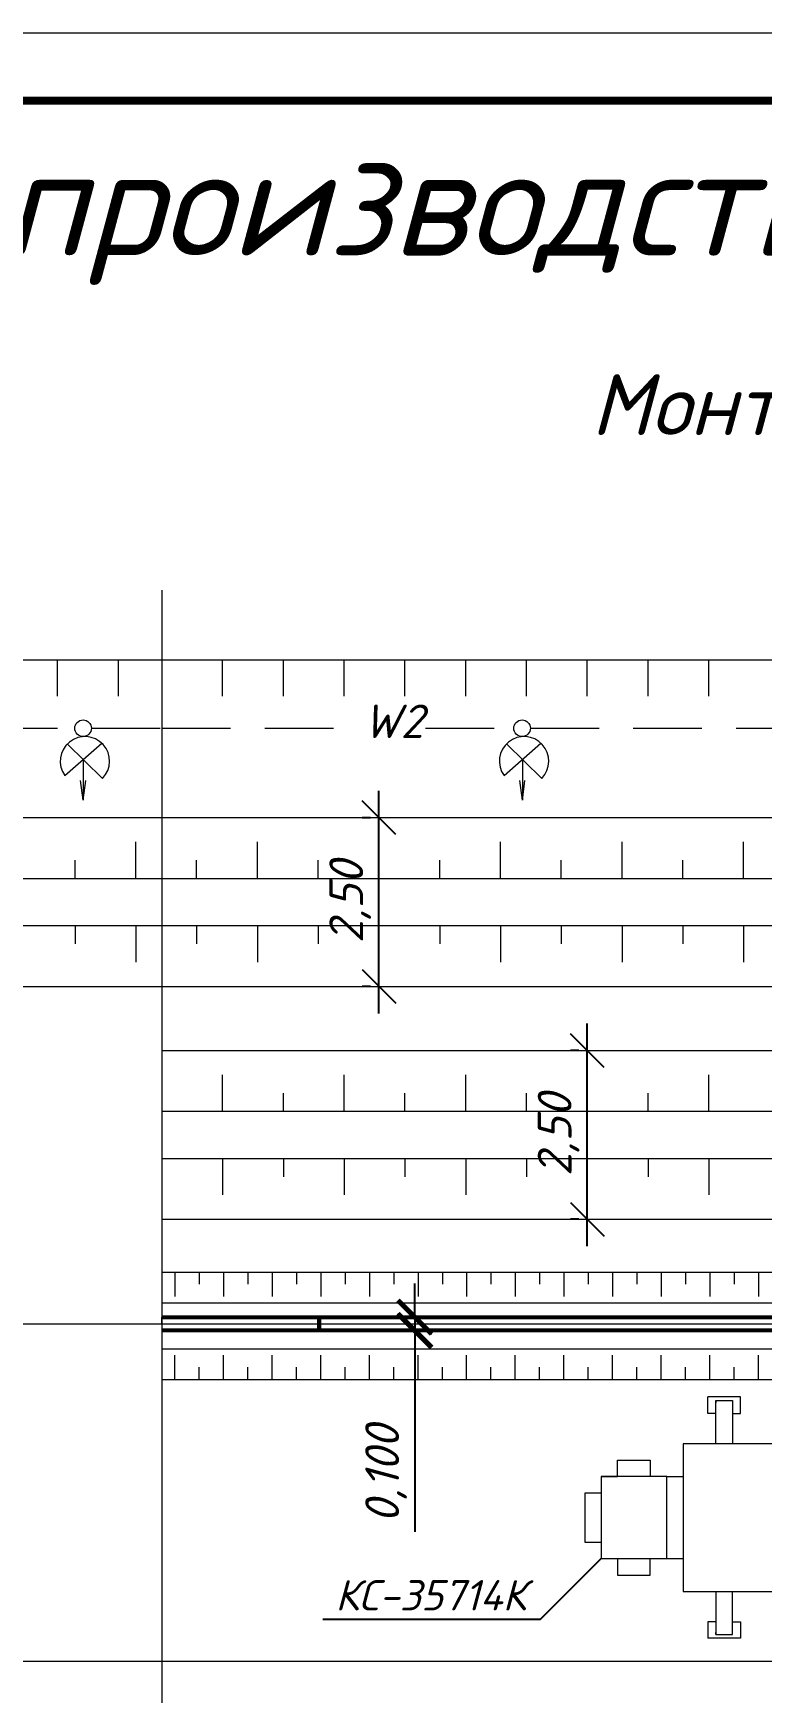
# Model space of a CAD drawing. Header units: millimetres. Extents: x 27137 to 30937, y -4667 to -569.
# Drawn here: x 28554.6 to 28608.5, y -2894.1 to -2771.2 of the extents above; entities that cross this region are included whole.
import ezdxf

# ---------------------------------------------------------------- set-up
doc = ezdxf.new("R2010")
doc.units = ezdxf.units.MM
doc.header["$LTSCALE"] = 0.4
doc.linetypes.add('осевая', pattern=[50.8, 31.75, -6.35, 6.35, -6.35])
doc.linetypes.add('штриховаяX2', pattern=[38.1, 25.4, -12.7])
doc.layers.add('здания', color=7, linetype='Continuous', lineweight=40)
doc.styles.add('Isocpeur', font='isocpeui.ttf', dxfattribs={"height": 2.5})
doc.styles.get("Standard").update_dxf_attribs({"font": 'isocpeui.ttf', "height": 2.5})
doc.dimstyles.new('06', dxfattribs={"dimtxt": 2.5, "dimasz": 2.5, "dimexe": 1.25, "dimexo": 0.625, "dimtad": 1, "dimdec": 0, "dimlfac": 200, "dimtxsty": 'Standard', "dimblk": 'OBLIQUE', "dimcen": 2.5, "dimdle": 2, "dimadec": 0, "dimazin": 0, "dimtfac": 1, "dimtdec": 0, "dimtmove": 0, "dimatfit": 3, "dimldrblk": 'OBLIQUE', "dimfxl": 1, "dimarcsym": 0})

# ---------------------------------------------------------------- blocks, each defined once
blk = doc.blocks.new('_Oblique')
at = {"color": 0, "linetype": 'ByBlock', "lineweight": -2}
blk.add_line((-0.5, -0.5), (0.5, 0.5), dxfattribs=at)
blk = doc.blocks.new('*D355')
at = {"color": 0, "lineweight": -2, "transparency": 16777216}
for p, q in [((28582.82, -2866.28), (28582.82, -2863.78)), ((28585.79, -2866.28), (28581.57, -2866.28)), ((28582.82, -2866.28), (28582.82, -2867.28)), ((28585.79, -2867.28), (28581.57, -2867.28)), ((28582.82, -2867.28), (28582.82, -2882.19))]:
    blk.add_line(p, q, dxfattribs=at)
at = {"layer": 'Defpoints', "color": 0, "transparency": 16777216}
for p in [(28586.42, -2866.28), (28582.82, -2867.28), (28586.42, -2867.28)]:
    blk.add_point(p, dxfattribs=at)
at = {"color": 0, "lineweight": -2, "transparency": 16777216, "xscale": 2.5, "yscale": 2.5, "zscale": 2.5}
for p, rotation in [((28582.82, -2866.28), 270), ((28582.82, -2867.28), 90)]:
    blk.add_blockref('_Oblique', p, dxfattribs=dict(at, rotation=rotation))
at = {"color": 0, "lineweight": 15, "transparency": 16777216, "insert": (28580.7, -2877.91), "char_height": 2.5, "attachment_point": 5, "rotation": 90, "style": 'Isocpeur'}
blk.add_mtext('0,100', dxfattribs=at)
blk = doc.blocks.new('*D356')
at = {"color": 0, "lineweight": -2, "transparency": 16777216}
for p, q in [((28580.17, -2843.78), (28580.17, -2827.28)), ((28579.54, -2829.28), (28578.92, -2829.28)), ((28579.54, -2841.78), (28578.92, -2841.78))]:
    blk.add_line(p, q, dxfattribs=at)
at = {"layer": 'Defpoints', "color": 0, "transparency": 16777216}
for p in [(28580.17, -2829.28), (28580.17, -2829.28), (28580.17, -2841.78)]:
    blk.add_point(p, dxfattribs=at)
at = {"color": 0, "lineweight": -2, "transparency": 16777216, "xscale": 2.5, "yscale": 2.5, "zscale": 2.5}
for p, rotation in [((28580.17, -2829.28), 90), ((28580.17, -2841.78), 270)]:
    blk.add_blockref('_Oblique', p, dxfattribs=dict(at, rotation=rotation))
at = {"color": 0, "lineweight": 15, "transparency": 16777216, "insert": (28578.04, -2835.53), "char_height": 2.5, "attachment_point": 5, "rotation": 90, "style": 'Isocpeur'}
blk.add_mtext('2,50', dxfattribs=at)
blk = doc.blocks.new('*D363')
at = {"color": 0, "lineweight": -2, "transparency": 16777216}
for p, q in [((28595.6, -2861.03), (28595.6, -2844.53)), ((28594.97, -2846.53), (28594.35, -2846.53)), ((28594.97, -2859.03), (28594.35, -2859.03))]:
    blk.add_line(p, q, dxfattribs=at)
at = {"layer": 'Defpoints', "color": 0, "transparency": 16777216}
for p in [(28595.6, -2846.53), (28595.6, -2846.53), (28595.6, -2859.03)]:
    blk.add_point(p, dxfattribs=at)
at = {"color": 0, "lineweight": -2, "transparency": 16777216, "xscale": 2.5, "yscale": 2.5, "zscale": 2.5}
for p, rotation in [((28595.6, -2846.53), 90), ((28595.6, -2859.03), 270)]:
    blk.add_blockref('_Oblique', p, dxfattribs=dict(at, rotation=rotation))
at = {"color": 0, "lineweight": 15, "transparency": 16777216, "insert": (28593.47, -2852.78), "char_height": 2.5, "attachment_point": 5, "rotation": 90, "style": 'Isocpeur'}
blk.add_mtext('2,50', dxfattribs=at)
blk = doc.blocks.new('_ArchTick')
at = {"color": 0, "linetype": 'ByBlock', "const_width": 0.15}
blk.add_lwpolyline([(-0.5, -0.5), (0.5, 0.5)], dxfattribs=at)

msp = doc.modelspace()

# ---------------------------------------------------------------- linework, layer by layer
at = {"lineweight": 15, "ltscale": 0.5}
for p, q in [((28564.0952, -2812.4163), (28564.0952, -2903.7212)), ((28556.9211, -2826.1622), (28559.6553, -2823.7635)), ((28559.7126, -2826.3698), (28557.0953, -2823.8199)), ((28589.4325, -2826.1622), (28592.1666, -2823.7635)), ((28592.2239, -2826.3698), (28589.6067, -2823.8198)), ((28558.2779, -2824.972), (28558.2779, -2827.983)), ((28590.7892, -2824.9719), (28590.7892, -2827.983)), ((28558.2779, -2827.983), (28558.0837, -2826.513)), ((28558.2779, -2827.983), (28558.4693, -2826.5167)), ((28590.7892, -2827.983), (28590.595, -2826.513)), ((28590.7892, -2827.983), (28590.9806, -2826.5167)), ((28328.0747, -2829.2754), (28697.8081, -2829.2754)), ((28301.1694, -2833.7754), (28697.8081, -2833.7754)), ((28301.1694, -2837.2754), (28697.8081, -2837.2754)), ((28447.0239, -2841.7754), (28697.8081, -2841.7754)), ((28564.0952, -2846.5254), (28576.6383, -2846.5254)), ((28564.0952, -2846.5254), (28595.5005, -2846.5254)), ((28595.5005, -2846.5254), (28697.8081, -2846.5254)), ((28564.0952, -2851.0254), (28697.8081, -2851.0254)), ((28564.0952, -2854.5254), (28697.8081, -2854.5254)), ((28564.0952, -2859.0254), (28697.8081, -2859.0254)), ((28564.0952, -2859.0254), (28571.6799, -2859.0254)), ((28564.0952, -2859.0254), (28618.0952, -2859.0254)), ((28564.0952, -2862.9478), (28697.8081, -2862.9478)), ((28564.0952, -2865.2178), (28697.8081, -2865.2178)), ((28564.0952, -2866.7754), (28564.0952, -2866.2754)), ((28564.0952, -2866.2754), (28581.2433, -2866.2754)), ((28564.0952, -2866.5754), (28564.0952, -2866.3754)), ((28564.0952, -2866.7754), (28564.0952, -2866.5754)), ((28564.0952, -2866.7754), (28564.0952, -2867.2754)), ((28564.0952, -2868.6178), (28697.8081, -2868.6178)), ((28564.0952, -2870.8878), (28697.8081, -2870.8878)), ((28296.6694, -2891.7754), (28831.521, -2891.7754))]:
    msp.add_line(p, q, dxfattribs=at)
at = {"lineweight": 15}
for p, q in [((28296.6694, -2817.5795), (28831.521, -2817.5795)), ((28556.3823, -2820.2795), (28556.3823, -2817.5795)), ((28556.3823, -2820.2795), (28556.3823, -2817.5795)), ((28560.8823, -2820.2795), (28560.8823, -2817.5795)), ((28568.5952, -2820.2795), (28568.5952, -2817.5795)), ((28573.0952, -2820.2795), (28573.0952, -2817.5795)), ((28577.5952, -2820.2795), (28577.5952, -2817.5795)), ((28582.0952, -2820.2795), (28582.0952, -2817.5795)), ((28586.5952, -2820.2795), (28586.5952, -2817.5795)), ((28591.0952, -2820.2795), (28591.0952, -2817.5795)), ((28595.5952, -2820.2795), (28595.5952, -2817.5795)), ((28600.0952, -2820.2795), (28600.0952, -2817.5795)), ((28600.0952, -2820.2795), (28600.0952, -2817.5795)), ((28600.0952, -2820.2795), (28600.0952, -2817.5795)), ((28604.5952, -2820.2795), (28604.5952, -2817.5795)), ((28604.5952, -2820.2795), (28604.5952, -2817.5795)), ((28562.1694, -2833.7754), (28562.1694, -2831.0754)), ((28562.1694, -2833.7754), (28562.1694, -2831.0754)), ((28562.1694, -2833.7754), (28562.1694, -2831.0754)), ((28562.1694, -2833.7754), (28562.1694, -2831.0754)), ((28571.1694, -2833.7754), (28571.1694, -2831.0754)), ((28571.1694, -2833.7754), (28571.1694, -2831.0754)), ((28571.1694, -2833.7754), (28571.1694, -2831.0754)), ((28571.1694, -2833.7754), (28571.1694, -2831.0754)), ((28580.1694, -2833.7754), (28580.1694, -2831.0754)), ((28580.1694, -2833.7754), (28580.1694, -2831.0754)), ((28580.1694, -2833.7754), (28580.1694, -2831.0754)), ((28580.1694, -2833.7754), (28580.1694, -2831.0754)), ((28580.1694, -2833.7754), (28580.1694, -2831.0754)), ((28580.1694, -2833.7754), (28580.1694, -2831.0754)), ((28589.1694, -2833.7754), (28589.1694, -2831.0754)), ((28589.1694, -2833.7754), (28589.1694, -2831.0754)), ((28589.1694, -2833.7754), (28589.1694, -2831.0754)), ((28589.1694, -2833.7754), (28589.1694, -2831.0754)), ((28598.1694, -2833.7754), (28598.1694, -2831.0754)), ((28598.1694, -2833.7754), (28598.1694, -2831.0754)), ((28598.1694, -2833.7754), (28598.1694, -2831.0754)), ((28598.1694, -2833.7754), (28598.1694, -2831.0754)), ((28598.1694, -2833.7754), (28598.1694, -2831.0754)), ((28598.1694, -2833.7754), (28598.1694, -2831.0754)), ((28607.1694, -2833.7754), (28607.1694, -2831.0754)), ((28607.1694, -2833.7754), (28607.1694, -2831.0754)), ((28607.1694, -2833.7754), (28607.1694, -2831.0754)), ((28607.1694, -2833.7754), (28607.1694, -2831.0754)), ((28557.6694, -2833.7754), (28557.6694, -2832.4254)), ((28566.6694, -2833.7754), (28566.6694, -2832.4254)), ((28575.6694, -2833.7754), (28575.6694, -2832.4254)), ((28584.6694, -2833.7754), (28584.6694, -2832.4254)), ((28584.6694, -2833.7754), (28584.6694, -2832.4254)), ((28593.6694, -2833.7754), (28593.6694, -2832.4254)), ((28602.6694, -2833.7754), (28602.6694, -2832.4254)), ((28602.6694, -2833.7754), (28602.6694, -2832.4254)), ((28557.6694, -2837.2754), (28557.6694, -2838.6254)), ((28562.1694, -2837.2754), (28562.1694, -2839.9754)), ((28562.1694, -2837.2754), (28562.1694, -2839.9754)), ((28562.1694, -2837.2754), (28562.1694, -2839.9754)), ((28562.1694, -2837.2754), (28562.1694, -2839.9754)), ((28562.1694, -2837.2754), (28562.1694, -2839.9754)), ((28562.1694, -2837.2754), (28562.1694, -2839.9754)), ((28562.1694, -2837.2754), (28562.1694, -2839.9754)), ((28566.6694, -2837.2754), (28566.6694, -2838.6254)), ((28571.1694, -2837.2754), (28571.1694, -2839.9754)), ((28571.1694, -2837.2754), (28571.1694, -2839.9754)), ((28571.1694, -2837.2754), (28571.1694, -2839.9754)), ((28575.6694, -2837.2754), (28575.6694, -2838.6254)), ((28580.1694, -2837.2754), (28580.1694, -2839.9754)), ((28580.1694, -2837.2754), (28580.1694, -2839.9754)), ((28580.1694, -2837.2754), (28580.1694, -2839.9754)), ((28580.1694, -2837.2754), (28580.1694, -2839.9754)), ((28580.1694, -2837.2754), (28580.1694, -2839.9754)), ((28580.1694, -2837.2754), (28580.1694, -2839.9754)), ((28580.1694, -2837.2754), (28580.1694, -2839.9754)), ((28580.1694, -2837.2754), (28580.1694, -2839.9754)), ((28584.6694, -2837.2754), (28584.6694, -2838.6254)), ((28584.6694, -2837.2754), (28584.6694, -2838.6254)), ((28589.1694, -2837.2754), (28589.1694, -2839.9754)), ((28589.1694, -2837.2754), (28589.1694, -2839.9754)), ((28589.1694, -2837.2754), (28589.1694, -2839.9754)), ((28593.6694, -2837.2754), (28593.6694, -2838.6254)), ((28598.1694, -2837.2754), (28598.1694, -2839.9754)), ((28598.1694, -2837.2754), (28598.1694, -2839.9754)), ((28598.1694, -2837.2754), (28598.1694, -2839.9754)), ((28598.1694, -2837.2754), (28598.1694, -2839.9754)), ((28598.1694, -2837.2754), (28598.1694, -2839.9754)), ((28598.1694, -2837.2754), (28598.1694, -2839.9754)), ((28598.1694, -2837.2754), (28598.1694, -2839.9754)), ((28598.1694, -2837.2754), (28598.1694, -2839.9754)), ((28602.6694, -2837.2754), (28602.6694, -2838.6254)), ((28602.6694, -2837.2754), (28602.6694, -2838.6254)), ((28607.1694, -2837.2754), (28607.1694, -2839.9754)), ((28607.1694, -2837.2754), (28607.1694, -2839.9754)), ((28607.1694, -2837.2754), (28607.1694, -2839.9754)), ((28568.5952, -2851.0254), (28568.5952, -2848.3254)), ((28568.5952, -2851.0254), (28568.5952, -2848.3254)), ((28568.5952, -2851.0254), (28568.5952, -2848.3254)), ((28568.5952, -2851.0254), (28568.5952, -2848.3254)), ((28577.5952, -2851.0254), (28577.5952, -2848.3254)), ((28577.5952, -2851.0254), (28577.5952, -2848.3254)), ((28586.5952, -2851.0254), (28586.5952, -2848.3254)), ((28586.5952, -2851.0254), (28586.5952, -2848.3254)), ((28586.5952, -2851.0254), (28586.5952, -2848.3254)), ((28595.5952, -2851.0254), (28595.5952, -2848.3254)), ((28595.5952, -2851.0254), (28595.5952, -2848.3254)), ((28595.5952, -2851.0254), (28595.5952, -2848.3254)), ((28595.5952, -2851.0254), (28595.5952, -2848.3254)), ((28595.5952, -2851.0254), (28595.5952, -2848.3254)), ((28604.5952, -2851.0254), (28604.5952, -2848.3254)), ((28604.5952, -2851.0254), (28604.5952, -2848.3254)), ((28573.0952, -2851.0254), (28573.0952, -2849.6754)), ((28582.0952, -2851.0254), (28582.0952, -2849.6754)), ((28591.0952, -2851.0254), (28591.0952, -2849.6754)), ((28600.0952, -2851.0254), (28600.0952, -2849.6754)), ((28568.5952, -2854.5254), (28568.5952, -2856.4254)), ((28568.5952, -2854.5254), (28568.5952, -2857.2254)), ((28568.5952, -2854.5254), (28568.5952, -2857.2254)), ((28568.5952, -2854.5254), (28568.5952, -2857.2254)), ((28568.5952, -2854.5254), (28568.5952, -2857.2254)), ((28573.0952, -2854.5254), (28573.0952, -2855.8754)), ((28577.5952, -2854.5254), (28577.5952, -2857.2254)), ((28577.5952, -2854.5254), (28577.5952, -2857.2254)), ((28582.0952, -2854.5254), (28582.0952, -2855.8754)), ((28586.5952, -2854.5254), (28586.5952, -2857.2254)), ((28586.5952, -2854.5254), (28586.5952, -2857.2254)), ((28586.5952, -2854.5254), (28586.5952, -2857.2254)), ((28591.0952, -2854.5254), (28591.0952, -2855.8754)), ((28595.5952, -2854.5254), (28595.5952, -2857.2254)), ((28595.5952, -2854.5254), (28595.5952, -2857.2254)), ((28595.5952, -2854.5254), (28595.5952, -2857.2254)), ((28595.5952, -2854.5254), (28595.5952, -2857.2254)), ((28595.5952, -2854.5254), (28595.5952, -2857.2254)), ((28600.0952, -2854.5254), (28600.0952, -2855.8754)), ((28604.5952, -2854.5254), (28604.5952, -2857.2254)), ((28604.5952, -2854.5254), (28604.5952, -2857.2254)), ((28565.0649, -2862.9478), (28565.0649, -2864.7478)), ((28566.8649, -2862.9478), (28566.8649, -2863.8478)), ((28568.6649, -2862.9478), (28568.6649, -2864.7478)), ((28570.4649, -2862.9478), (28570.4649, -2863.8478)), ((28570.4649, -2862.9478), (28570.4649, -2863.8478)), ((28572.2649, -2862.9478), (28572.2649, -2864.7478)), ((28572.2649, -2862.9478), (28572.2649, -2864.7478)), ((28572.2649, -2862.9478), (28572.2649, -2864.7478)), ((28574.0649, -2862.9478), (28574.0649, -2863.8478)), ((28574.0649, -2862.9478), (28574.0649, -2863.8478)), ((28575.8649, -2862.9478), (28575.8649, -2864.7478)), ((28575.8649, -2862.9478), (28575.8649, -2864.7478)), ((28575.8649, -2862.9478), (28575.8649, -2864.7478)), ((28577.6649, -2862.9478), (28577.6649, -2863.8478)), ((28577.6649, -2862.9478), (28577.6649, -2863.8478)), ((28579.4649, -2862.9478), (28579.4649, -2864.7478)), ((28579.4649, -2862.9478), (28579.4649, -2864.7478)), ((28579.4649, -2862.9478), (28579.4649, -2864.7478)), ((28581.2649, -2862.9478), (28581.2649, -2863.8478)), ((28581.2649, -2862.9478), (28581.2649, -2863.8478)), ((28583.0649, -2862.9478), (28583.0649, -2864.7478)), ((28583.0649, -2862.9478), (28583.0649, -2864.7478)), ((28583.0649, -2862.9478), (28583.0649, -2864.7478)), ((28584.8649, -2862.9478), (28584.8649, -2863.8478)), ((28584.8649, -2862.9478), (28584.8649, -2863.8478)), ((28586.6649, -2862.9478), (28586.6649, -2864.7478)), ((28586.6649, -2862.9478), (28586.6649, -2864.7478)), ((28586.6649, -2862.9478), (28586.6649, -2864.7478)), ((28588.4649, -2862.9478), (28588.4649, -2863.8478)), ((28588.4649, -2862.9478), (28588.4649, -2863.8478)), ((28590.2649, -2862.9478), (28590.2649, -2864.7478)), ((28590.2649, -2862.9478), (28590.2649, -2864.7478)), ((28590.2649, -2862.9478), (28590.2649, -2864.7478)), ((28592.0649, -2862.9478), (28592.0649, -2863.8478)), ((28592.0649, -2862.9478), (28592.0649, -2863.8478)), ((28593.8649, -2862.9478), (28593.8649, -2864.7478)), ((28593.8649, -2862.9478), (28593.8649, -2864.7478)), ((28593.8649, -2862.9478), (28593.8649, -2864.7478)), ((28595.6649, -2862.9478), (28595.6649, -2863.8478)), ((28595.6649, -2862.9478), (28595.6649, -2863.8478)), ((28597.4649, -2862.9478), (28597.4649, -2864.7478)), ((28597.4649, -2862.9478), (28597.4649, -2864.7478)), ((28597.4649, -2862.9478), (28597.4649, -2864.7478)), ((28599.2649, -2862.9478), (28599.2649, -2863.8478)), ((28599.2649, -2862.9478), (28599.2649, -2863.8478)), ((28601.0649, -2862.9478), (28601.0649, -2864.7478)), ((28601.0649, -2862.9478), (28601.0649, -2864.7478)), ((28601.0649, -2862.9478), (28601.0649, -2864.7478)), ((28602.8649, -2862.9478), (28602.8649, -2863.8478)), ((28602.8649, -2862.9478), (28602.8649, -2863.8478)), ((28604.6649, -2862.9478), (28604.6649, -2864.7478)), ((28604.6649, -2862.9478), (28604.6649, -2864.7478)), ((28604.6649, -2862.9478), (28604.6649, -2864.7478)), ((28604.6649, -2862.9478), (28604.6649, -2864.7478)), ((28604.6649, -2862.9478), (28604.6649, -2864.7478)), ((28604.6649, -2862.9478), (28604.6649, -2864.7478)), ((28604.6649, -2862.9478), (28604.6649, -2864.7478)), ((28604.6649, -2862.9478), (28604.6649, -2864.7478)), ((28604.6649, -2862.9478), (28604.6649, -2864.7478)), ((28604.6649, -2862.9478), (28604.6649, -2864.7478)), ((28604.6649, -2862.9478), (28604.6649, -2864.7478)), ((28604.6649, -2862.9478), (28604.6649, -2864.7478)), ((28606.4649, -2862.9478), (28606.4649, -2863.8478)), ((28606.4649, -2862.9478), (28606.4649, -2863.8478)), ((28608.2649, -2862.9478), (28608.2649, -2864.7478)), ((28608.2649, -2862.9478), (28608.2649, -2864.7478)), ((28608.2649, -2862.9478), (28608.2649, -2864.7478)), ((28608.2649, -2862.9478), (28608.2649, -2864.7478)), ((28608.2649, -2862.9478), (28608.2649, -2864.7478)), ((28608.2649, -2862.9478), (28608.2649, -2864.7478)), ((28608.2649, -2862.9478), (28608.2649, -2864.7478)), ((28608.2649, -2862.9478), (28608.2649, -2864.7478)), ((28608.2649, -2862.9478), (28608.2649, -2864.7478)), ((28565.0649, -2870.8878), (28565.0649, -2869.0878)), ((28568.6649, -2870.8878), (28568.6649, -2869.0878)), ((28572.2649, -2870.8878), (28572.2649, -2869.0878)), ((28572.2649, -2870.8878), (28572.2649, -2869.0878)), ((28572.2649, -2870.8878), (28572.2649, -2869.0878)), ((28575.8649, -2870.8878), (28575.8649, -2869.0878)), ((28575.8649, -2870.8878), (28575.8649, -2869.0878)), ((28575.8649, -2870.8878), (28575.8649, -2869.0878)), ((28579.4649, -2870.8878), (28579.4649, -2869.0878)), ((28579.4649, -2870.8878), (28579.4649, -2869.0878)), ((28579.4649, -2870.8878), (28579.4649, -2869.0878)), ((28583.0649, -2870.8878), (28583.0649, -2869.0878)), ((28583.0649, -2870.8878), (28583.0649, -2869.0878)), ((28583.0649, -2870.8878), (28583.0649, -2869.0878)), ((28586.6649, -2870.8878), (28586.6649, -2869.0878)), ((28586.6649, -2870.8878), (28586.6649, -2869.0878)), ((28586.6649, -2870.8878), (28586.6649, -2869.0878)), ((28590.2649, -2870.8878), (28590.2649, -2869.0878)), ((28590.2649, -2870.8878), (28590.2649, -2869.0878)), ((28590.2649, -2870.8878), (28590.2649, -2869.0878)), ((28593.8649, -2870.8878), (28593.8649, -2869.0878)), ((28593.8649, -2870.8878), (28593.8649, -2869.0878)), ((28593.8649, -2870.8878), (28593.8649, -2869.0878)), ((28597.4649, -2870.8878), (28597.4649, -2869.0878)), ((28597.4649, -2870.8878), (28597.4649, -2869.0878)), ((28597.4649, -2870.8878), (28597.4649, -2869.0878)), ((28601.0649, -2870.8878), (28601.0649, -2869.0878)), ((28601.0649, -2870.8878), (28601.0649, -2869.0878)), ((28601.0649, -2870.8878), (28601.0649, -2869.0878)), ((28604.6649, -2870.8878), (28604.6649, -2869.0878)), ((28604.6649, -2870.8878), (28604.6649, -2869.0878)), ((28604.6649, -2870.8878), (28604.6649, -2869.0878)), ((28604.6649, -2870.8878), (28604.6649, -2869.0878)), ((28604.6649, -2870.8878), (28604.6649, -2869.0878)), ((28604.6649, -2870.8878), (28604.6649, -2869.0878)), ((28604.6649, -2870.8878), (28604.6649, -2869.0878)), ((28604.6649, -2870.8878), (28604.6649, -2869.0878)), ((28604.6649, -2870.8878), (28604.6649, -2869.0878)), ((28604.6649, -2870.8878), (28604.6649, -2869.0878)), ((28604.6649, -2870.8878), (28604.6649, -2869.0878)), ((28604.6649, -2870.8878), (28604.6649, -2869.0878)), ((28608.2649, -2870.8878), (28608.2649, -2869.0878)), ((28608.2649, -2870.8878), (28608.2649, -2869.0878)), ((28608.2649, -2870.8878), (28608.2649, -2869.0878)), ((28608.2649, -2870.8878), (28608.2649, -2869.0878)), ((28608.2649, -2870.8878), (28608.2649, -2869.0878)), ((28608.2649, -2870.8878), (28608.2649, -2869.0878)), ((28608.2649, -2870.8878), (28608.2649, -2869.0878)), ((28608.2649, -2870.8878), (28608.2649, -2869.0878)), ((28608.2649, -2870.8878), (28608.2649, -2869.0878)), ((28566.8649, -2870.8878), (28566.8649, -2869.9878)), ((28570.4649, -2870.8878), (28570.4649, -2869.9878)), ((28570.4649, -2870.8878), (28570.4649, -2869.9878)), ((28574.0649, -2870.8878), (28574.0649, -2869.9878)), ((28574.0649, -2870.8878), (28574.0649, -2869.9878)), ((28577.6649, -2870.8878), (28577.6649, -2869.9878)), ((28577.6649, -2870.8878), (28577.6649, -2869.9878)), ((28581.2649, -2870.8878), (28581.2649, -2869.9878)), ((28581.2649, -2870.8878), (28581.2649, -2869.9878)), ((28584.8649, -2870.8878), (28584.8649, -2869.9878)), ((28584.8649, -2870.8878), (28584.8649, -2869.9878)), ((28588.4649, -2870.8878), (28588.4649, -2869.9878)), ((28588.4649, -2870.8878), (28588.4649, -2869.9878)), ((28592.0649, -2870.8878), (28592.0649, -2869.9878)), ((28592.0649, -2870.8878), (28592.0649, -2869.9878)), ((28595.6649, -2870.8878), (28595.6649, -2869.9878)), ((28595.6649, -2870.8878), (28595.6649, -2869.9878)), ((28599.2649, -2870.8878), (28599.2649, -2869.9878)), ((28599.2649, -2870.8878), (28599.2649, -2869.9878)), ((28602.8649, -2870.8878), (28602.8649, -2869.9878)), ((28602.8649, -2870.8878), (28602.8649, -2869.9878)), ((28606.4649, -2870.8878), (28606.4649, -2869.9878)), ((28606.4649, -2870.8878), (28606.4649, -2869.9878)), ((28604.5185, -2873.4102), (28604.5185, -2872.195)), ((28606.9489, -2872.195), (28604.5185, -2872.195)), ((28605.1261, -2875.6619), (28605.1261, -2872.4643)), ((28605.1261, -2872.4643), (28606.3413, -2872.4643)), ((28605.1261, -2872.4643), (28605.1261, -2872.6239)), ((28606.3413, -2872.4643), (28606.3413, -2875.6619)), ((28606.9489, -2873.4102), (28606.9489, -2872.195)), ((28605.1261, -2873.4102), (28604.5185, -2873.4102)), ((28606.3413, -2873.4102), (28606.9489, -2873.4102)), ((28619.7085, -2875.6619), (28602.6957, -2875.6619)), ((28602.6957, -2875.6619), (28602.6957, -2886.5987)), ((28597.8349, -2878.0923), (28597.8349, -2876.8771)), ((28597.8349, -2876.8771), (28600.2653, -2876.8771)), ((28600.2653, -2876.8771), (28600.2653, -2878.0923)), ((28596.6197, -2878.0923), (28596.6197, -2884.1683)), ((28601.4805, -2878.0923), (28596.6197, -2878.0923)), ((28596.6197, -2878.0923), (28596.6197, -2879.3075)), ((28596.6197, -2878.0923), (28597.8349, -2878.0923)), ((28596.6197, -2878.0923), (28597.8349, -2878.0923)), ((28601.4805, -2884.1683), (28601.4805, -2878.0923)), ((28601.4805, -2878.0923), (28602.6957, -2878.0923)), ((28596.6197, -2879.3075), (28595.4045, -2879.3075)), ((28595.4045, -2879.3075), (28595.4045, -2882.9531)), ((28595.4045, -2882.9531), (28596.6197, -2882.9531)), ((28596.6197, -2884.1683), (28601.4805, -2884.1683)), ((28596.6197, -2884.1683), (28597.8349, -2884.1683)), ((28597.8349, -2884.1683), (28597.8349, -2885.3835)), ((28600.2653, -2885.3835), (28600.2653, -2884.1683)), ((28601.4805, -2884.1683), (28602.6957, -2884.1683)), ((28597.8349, -2885.3835), (28600.2653, -2885.3835)), ((28602.6957, -2886.5987), (28619.7085, -2886.5987)), ((28602.6957, -2886.5987), (28603.9109, -2886.5987)), ((28602.6957, -2886.5987), (28605.1261, -2886.5987)), ((28605.1261, -2886.5987), (28605.1261, -2889.7963)), ((28606.3413, -2889.7963), (28606.3413, -2886.5987)), ((28605.1261, -2888.8505), (28604.5185, -2888.8505)), ((28604.5185, -2888.8505), (28604.5185, -2890.0657)), ((28606.3413, -2888.8505), (28606.9489, -2888.8505)), ((28606.9489, -2888.8505), (28606.9489, -2890.0657)), ((28606.9489, -2890.0657), (28604.5185, -2890.0657)), ((28605.1261, -2889.7963), (28605.1261, -2889.6367)), ((28605.1261, -2889.7963), (28606.3413, -2889.7963))]:
    msp.add_line(p, q, dxfattribs=at)
at = {"linetype": 'штриховаяX2', "lineweight": 15, "ltscale": 0.5}
for p, q in [((28528.42, -2822.6473), (28557.6468, -2822.6473)), ((28558.88, -2822.6473), (28564.0952, -2822.6473)), ((28564.0952, -2822.6473), (28577.6177, -2822.6473)), ((28583.6198, -2822.6473), (28590.1532, -2822.6473)), ((28591.3864, -2822.6473), (28640.7239, -2822.6473))]:
    msp.add_line(p, q, dxfattribs=at)
at = {"linetype": 'осевая', "lineweight": 15, "ltscale": 0.5}
for p in [(28296.6694, -2866.7754), (28516.0186, -2866.7754)]:
    msp.add_line(p, (28697.8081, -2866.7754), dxfattribs=at)
at = {"lineweight": 53, "ltscale": 0.5}
for p, q in [((28564.0952, -2866.2754), (28575.7514, -2866.2754)), ((28575.7514, -2866.2754), (28620.7514, -2866.2754)), ((28575.7514, -2867.2754), (28575.7514, -2866.2754)), ((28575.7514, -2866.2754), (28575.7514, -2867.2754)), ((28575.7514, -2867.2754), (28564.0952, -2867.2754)), ((28620.7514, -2867.2754), (28575.7514, -2867.2754))]:
    msp.add_line(p, q, dxfattribs=at)
at = {"ltscale": 0.5}
msp.add_line((28592.1142, -2888.6813), (28596.6197, -2884.1683), dxfattribs=at)
msp.add_line((28592.1142, -2888.6813), (28576.0186, -2888.6813))
at = {"color": 7, "lineweight": 15}
msp.add_lwpolyline([(28249.1837, -3365.1633), (29090.1837, -3365.1633), (29090.1837, -2771.1633), (28249.1837, -2771.1633)], close=True, dxfattribs=at)
at = {"lineweight": 15, "const_width": 0.6}
msp.add_lwpolyline([(28269.1837, -3360.1633), (29085.1837, -3360.1633), (29085.1837, -2776.1633), (28269.1837, -2776.1633)], close=True, dxfattribs=at)
msp.add_lwpolyline([(28269.1837, -2776.1633), (29085.1837, -2776.1633), (29085.1837, -3360.1633), (28269.1837, -3360.1633)], dxfattribs=at)
at = {"lineweight": 15, "ltscale": 0.5}
for centre in [(28558.2634, -2822.6565), (28590.7698, -2822.6565)]:
    msp.add_circle(centre, 0.6167, dxfattribs=at)
for centre in [(28558.404, -2825.0948), (28590.9153, -2825.0948)]:
    msp.add_arc(centre, 1.8271, 315.74633, 215.748105, dxfattribs=at)

# ---------------------------------------------------------------- block references
at = {"layer": 'здания', "color": 7, "lineweight": 20, "xscale": 2.5, "yscale": 2.5, "zscale": 2.5, "rotation": 270}
for p in [(28582.8233, -2866.2754), (28582.8233, -2867.2754)]:
    msp.add_blockref('_ArchTick', p, dxfattribs=at)

# ---------------------------------------------------------------- texts
at = {"lineweight": 15, "insert": (28517.4204, -2779.6418), "char_height": 8, "attachment_point": 1}
msp.add_mtext_dynamic_manual_height_columns('Схемы производства работ', width=157.001744, gutter_width=12.5, heights=[0], dxfattribs=at)
at = {"lineweight": 15, "insert": (28629.4304, -2802.1527), "char_height": 4.5, "attachment_point": 8, "style": 'Isocpeur'}
msp.add_mtext_dynamic_manual_height_columns('Монтаж труб в траншее', width=148.56988, gutter_width=12.5, heights=[0], dxfattribs=at)
at = {"linetype": 'штриховаяX2', "lineweight": 15, "insert": (28579.0018, -2820.8944), "char_height": 2.48181, "attachment_point": 1, "style": 'Isocpeur'}
msp.add_mtext_dynamic_manual_height_columns('W2', width=3.719358, gutter_width=12.5, heights=[0], dxfattribs=at)
at = {"insert": (28576.9382, -2885.7576), "char_height": 2.25, "attachment_point": 1, "style": 'Isocpeur'}
msp.add_mtext_dynamic_manual_height_columns('КС-35714К', width=22.99537, gutter_width=12.5, heights=[0], dxfattribs=at)

# ---------------------------------------------------------------- dimensions: what is measured, and where the dimension line sits
at = {"lineweight": 15}
for p1, p2, picture, middle in [((28580.1694, -2841.7754), (28580.1694, -2829.2754), '*D356', (28578.0444, -2835.5254)), ((28595.5952, -2859.0254), (28595.5952, -2846.5254), '*D363', (28593.4702, -2852.7754))]:
    dim = msp.add_aligned_dim(p1=p1, p2=p2, distance=0, text='2,50', dimstyle='06', override={"dimtxsty": 'Isocpeur'}, dxfattribs=at)
    dim.commit()
    dim.dimension.update_dxf_attribs({"geometry": picture, "text_midpoint": middle})
dim = msp.add_linear_dim(base=(28582.8233, -2867.2754), p1=(28586.4151, -2866.2754), p2=(28586.4151, -2867.2754), angle=90, text='0,100', dimstyle='06', override={"dimtxsty": 'Isocpeur'}, dxfattribs=at)
dim.commit()
dim.dimension.update_dxf_attribs({"geometry": '*D355', "text_midpoint": (28582.8233, -2877.9106), "dimtype": 160})

doc.saveas('drawing.dxf')
